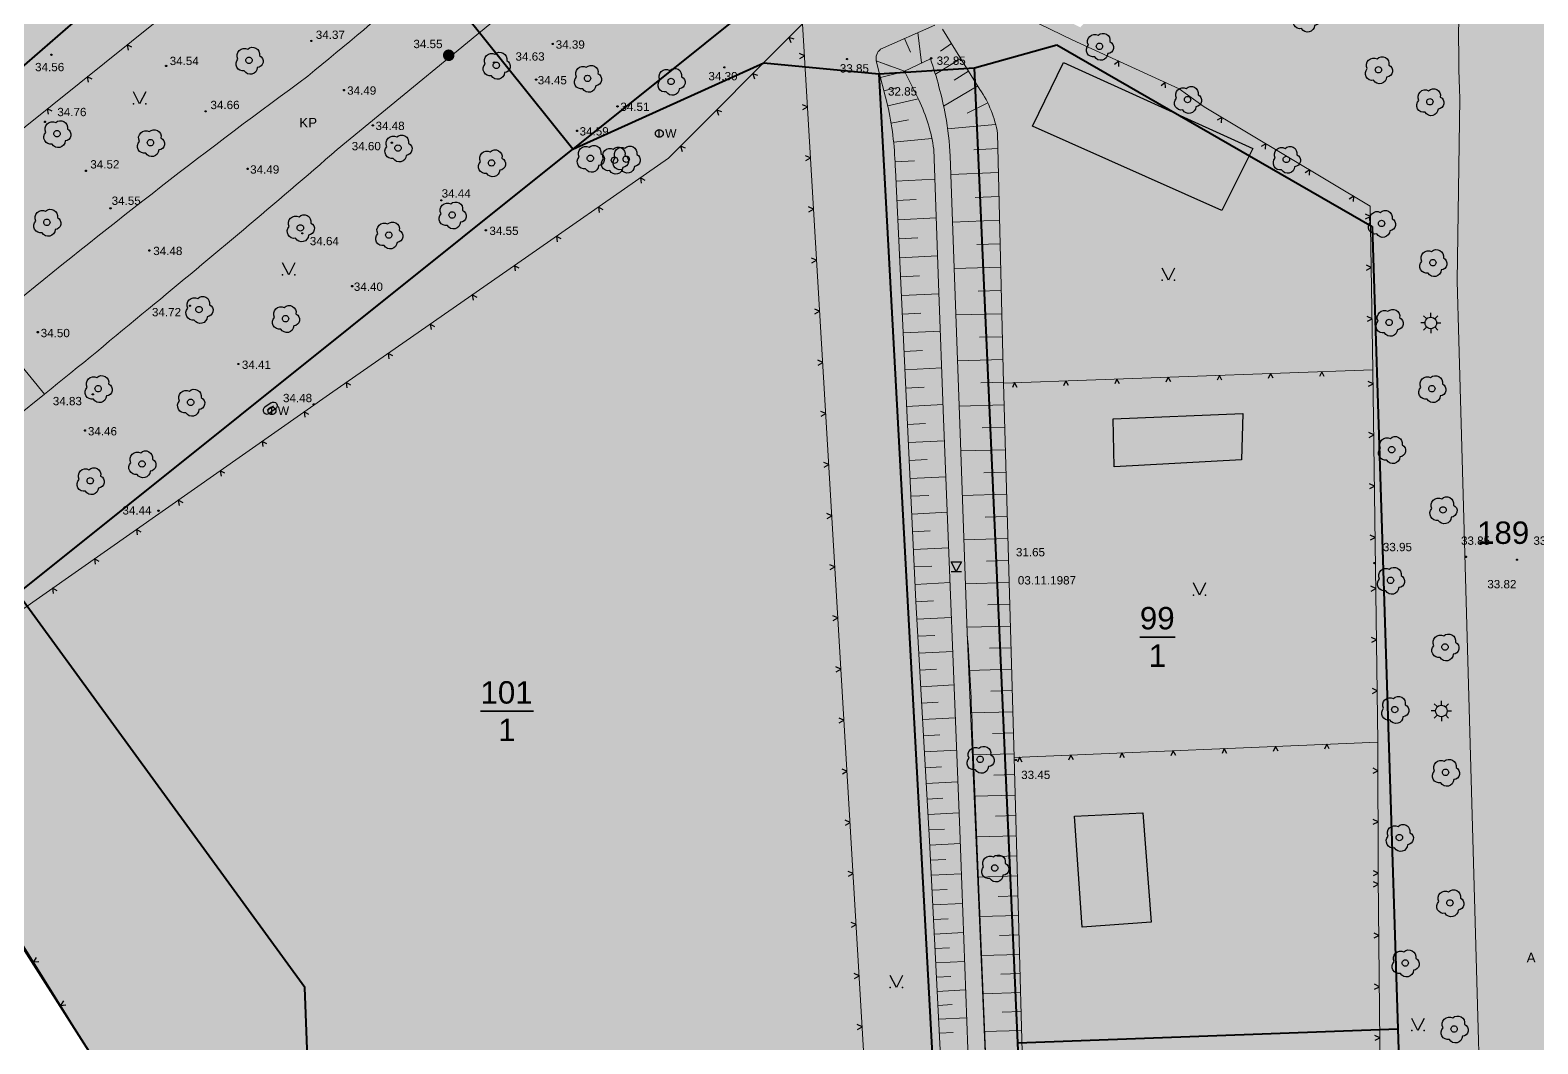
# Model space of a CAD drawing. Header units: metres. Extents: x 363857 to 365179, y 5807840 to 5809004.
# Drawn here: x 364777.9 to 364895.6, y 5808130.8 to 5808210 of the extents above; entities that cross this region are included whole.
import ezdxf

# ---------------------------------------------------------------- set-up
doc = ezdxf.new("R2010")
doc.units = ezdxf.units.M
doc.header["$LTSCALE"] = 0.5
doc.linetypes.add('LF11.26', pattern=[0])
doc.layers.get('0').update_dxf_attribs({"color": 1, "linetype": 'CONTINUOUS'})
for name, color, linetype in [('Flurstücksgrenze', 5, 'CONTINUOUS'), ('Stk.Befestigungsarten', 1, 'CONTINUOUS'), ('Stk.Beleuchtung', 1, 'CONTINUOUS'), ('Stk.Bäume', 1, 'CONTINUOUS'), ('Stk.Böschungen', 1, 'CONTINUOUS'), ('Stk.Einfriedungen', 1, 'CONTINUOUS'), ('Stk.Gebäude', 202, 'CONTINUOUS'), ('Stk.Geländehöhen', 1, 'CONTINUOUS'), ('Stk.Gewässer', 1, 'CONTINUOUS'), ('Stk.Grünflächen', 1, 'CONTINUOUS'), ('Stk.Topografie allgemein', 1, 'CONTINUOUS'), ('Stk.Wasserversorgung', 1, 'CONTINUOUS')]:
    doc.layers.add(name, color=color, linetype=linetype)
doc.styles.add('Arial', font='Arial.ttf')
doc.styles.add('TA  11.0401.0000', font='Arial.ttf')

# ---------------------------------------------------------------- blocks, each defined once
blk = doc.blocks.new('S11..378')
at = {"color": 0, "lineweight": -2}
blk.add_lwpolyline([(-0.025, 0.05), (0, 0), (0.025, 0.05)], dxfattribs=at)
blk = doc.blocks.new('Geländehöhe')
at = {"color": 0, "lineweight": -2}
for points in [[(0.0087, -0.005, -0.5773503), (-0.0087, -0.005, -0.5773503), (0, 0.01, -0.5773503)], [(0.0043, -0.0025, -0.5773503), (-0.0043, -0.0025, -0.5773503), (0, 0.005, -0.5773503)]]:
    blk.add_lwpolyline(points, format="xyb", close=True, dxfattribs=at)
blk = doc.blocks.new('S11..357')
at = {"color": 0, "lineweight": -2}
blk.add_lwpolyline([(-0.04, 0), (0, 0), (-0.04, 0.075), (0.04, 0.075), (0, 0), (0.04, 0)], dxfattribs=at)
blk = doc.blocks.new('S11..124')
at = {"color": 0, "lineweight": -2}
for points in [[(-0.1, 0), (-0.175, 0)], [(-0.075, 0.075), (-0.125, 0.125)], [(0, 0.1), (0, 0.175)], [(0.075, 0.075), (0.125, 0.125)], [(0.1, 0), (0.175, 0)], [(-0.075, -0.075), (-0.125, -0.125)], [(0, -0.1), (0, -0.175)], [(0.075, -0.075), (0.125, -0.125)]]:
    blk.add_lwpolyline(points, dxfattribs=at)
blk.add_lwpolyline([(0.0866, -0.05, -0.5773503), (-0.0866, -0.05, -0.5773503), (0, 0.1, -0.5773503)], format="xyb", close=True, dxfattribs=at)
blk = doc.blocks.new('S11..60')
at = {"color": 0, "lineweight": -2}
for points in [[(0.165, 0.075, -0.7675055), (0.13, -0.115, -0.7475991), (-0.075, -0.165, -0.7388858), (-0.175, 0.02, -0.7315501), (-0.02, 0.175, -0.7388858)], [(0.0433, -0.025, -0.5773503), (-0.0433, -0.025, -0.5773503), (0, 0.05, -0.5773503)]]:
    blk.add_lwpolyline(points, format="xyb", close=True, dxfattribs=at)
blk = doc.blocks.new('S11..146', base_point=(0, 0.25))
at = {"color": 0, "lineweight": -2}
blk.add_lwpolyline([(0.05, 0.35), (0, 0.25), (-0.05, 0.35)], dxfattribs=at)
for p in [(-0.05, 0.25), (0.05, 0.25)]:
    blk.add_point(p, dxfattribs=at)
blk = doc.blocks.new('Wasserschieber')
at = {"color": 0, "lineweight": -2}
blk.add_lwpolyline([(0.0346, -0.02, -0.5773503), (-0.0346, -0.02, -0.5773503), (0, 0.04, -0.5773503)], format="xyb", close=True, dxfattribs=at)
blk.add_lwpolyline([(0, -0.04), (0, 0.04)], dxfattribs=at)
at = {"color": 0, "lineweight": -2, "insert": (0.0605, -0.0445), "char_height": 0.09, "attachment_point": 7, "line_spacing_factor": 0.84, "style": 'Arial'}
blk.add_mtext('W', dxfattribs=at)
blk = doc.blocks.new('S11..52')
at = {"lineweight": -2}
blk.add_hatch(color=0, dxfattribs=at).paths.add_polyline_path([(0.4, 0), (0.39, -0.089), (0.3604, -0.1736), (0.3127, -0.2494), (0.2494, -0.3127), (0.1736, -0.3604), (0.089, -0.39), (0, -0.4), (-0.089, -0.39), (-0.1736, -0.3604), (-0.2494, -0.3127), (-0.3127, -0.2494), (-0.3604, -0.1736), (-0.39, -0.089), (-0.4, 0), (-0.39, 0.089), (-0.3604, 0.1736), (-0.3127, 0.2494), (-0.2494, 0.3127), (-0.1736, 0.3604), (-0.089, 0.39), (0, 0.4), (0.089, 0.39), (0.1736, 0.3604), (0.2494, 0.3127), (0.3127, 0.2494), (0.3604, 0.1736), (0.39, 0.089)], flags=0)
blk = doc.blocks.new('S11..151')
at = {"color": 0, "lineweight": -2}
for points in [[(0.25, 0.25), (-0.25, 0.25, 1), (-0.25, -0.25)], [(0.25, 0.25, -1), (0.25, -0.25), (-0.25, -0.25)]]:
    blk.add_lwpolyline(points, format="xyb", dxfattribs=at)
blk.add_lwpolyline([(-0.25, 0), (0.25, 0)], dxfattribs=at)
blk.add_point((0, 0), dxfattribs=at)

msp = doc.modelspace()

# ---------------------------------------------------------------- hatches: boundary and pattern name
at = {"layer": 'Stk.Befestigungsarten', "lineweight": 18, "true_color": 0xdcbe9c}
msp.add_hatch(color=31, dxfattribs=at).paths.add_polyline_path([(364739.128, 5808233.772), (364737.3736, 5808236.0887), (364732.389, 5808232.314), (364726.39, 5808240.2141), (364725.8175, 5808240.968), (364731.169, 5808304.968), (364758.67, 5808292.857), (364771.111, 5808282.627), (364788.435, 5808257.492), (364807.2571, 5808230.5379), (364811.62, 5808224.29), (364804.143, 5808223.901), (364762.532, 5808190.482), (364761.9, 5808187.891), (364760.883, 5808188.602), (364759.825, 5808189.816), (364750.842, 5808201.52), (364746.787, 5808210.274), (364746.767, 5808212.182), (364746.055, 5808214.235), (364745.302, 5808215.615), (364751.485, 5808220.361), (364741.091, 5808233.831), (364734.926, 5808229.062), (364734.184, 5808230.028)], flags=0)
at = {"layer": 'Stk.Befestigungsarten', "lineweight": 18}
for points in [[(364898.1865, 5808218.3616, 0.03551178), (364897.263, 5808187.0591), (364889.2926, 5808190.4137), (364889.5062, 5808204.6667, -0.05356983), (364891.0618, 5808228.4691, -0.0270121), (364893.7669, 5808240.2151, -0.00416719), (364895.03, 5808244.5855, -0.00926358), (364898.0977, 5808254.2212), (364898.927, 5808254.0226), (364900.9513, 5808260.0244, -0.00365048), (364902.2198, 5808262.8125), (364911.1368, 5808262.2924, 0.04512722), (364901.7527, 5808236.3726, 0.03194782)], [(364899.5785, 5808116.3464), (364900.5466, 5808092.9277), (364901.0526, 5808076.1702, 0.03514524), (364901.4402, 5808072.732, 0.04138405), (364902.5078, 5808068.8022), (364892.8625, 5808066.4653, 0.00813398), (364892.618, 5808074.06), (364896.648, 5808078.39), (364896.293, 5808095.26), (364896.11, 5808102.108), (364896.06, 5808109.159), (364895.755, 5808120.779), (364895.232, 5808127.815), (364891.064, 5808127.52), (364889.2926, 5808190.4137), (364897.263, 5808187.0591), (364897.8785, 5808173.6299), (364898.2826, 5808165.7396)]]:
    msp.add_hatch(color=9, dxfattribs=at).paths.add_polyline_path(points, flags=0)
at = {"layer": 'Stk.Befestigungsarten', "lineweight": 18, "true_color": 0xfcddb3}
for points in [[(364774.5544, 5808186.9633, -0.00136392), (364776.851, 5808188.851, -0.01317601), (364799.554, 5808206.431, 0.00526923), (364808.227, 5808213.719, 0.00674843), (364819.107, 5808223.317, -0.0141185), (364829.588, 5808232.332, -0.01488732), (364841.172, 5808241.181), (364841.525, 5808233.35, -0.00542339), (364832.9864, 5808226.1955, -0.00220801), (364829.466, 5808223.336, -0.00181334), (364826.556, 5808221.011), (364801.846, 5808200.69, -0.00638321), (364787.097, 5808188.246, -0.00354312), (364778.9925, 5808181.5779)], [(364772.03, 5808184.864, -0.00150633), (364774.5544, 5808186.9633), (364778.9925, 5808181.5779, -0.00393324), (364769.886, 5808174.311, -0.01000814), (364746.21, 5808156.475, 0.00020521), (364741.9342, 5808153.0301), (364738.413, 5808157.337, 0.03278774), (364742.692, 5808161.358, -0.01806433), (364746.298, 5808164.764, -0.01842767), (364750.106, 5808168.096, -0.01929891), (364754.4, 5808171.201), (364760.956, 5808175.842), (364762.099, 5808176.84), (364769.997, 5808183.213)]]:
    msp.add_hatch(color=41, dxfattribs=at).paths.add_polyline_path(points, flags=0)
at = {"layer": 'Stk.Gebäude', "lineweight": 18, "true_color": 0xffffff}
for points in [[(364870.92, 5808195.93), (364856.13, 5808202.51), (364858.55, 5808207.48), (364873.34, 5808200.78)], [(364862.42, 5808179.65), (364872.55, 5808180.07), (364872.46, 5808176.45), (364862.5, 5808175.91)], [(364864.74, 5808148.88), (364865.4, 5808140.33), (364860.01, 5808139.94), (364859.41, 5808148.6)]]:
    msp.add_hatch(color=7, dxfattribs=at).paths.add_polyline_path(points, flags=0)
at = {"layer": 'Stk.Gebäude', "lineweight": 18, "true_color": 0xcccccc}
for points in [[(364870.92, 5808195.93), (364856.13, 5808202.51), (364858.55, 5808207.48), (364873.34, 5808200.78)], [(364862.42, 5808179.65), (364872.55, 5808180.07), (364872.46, 5808176.45), (364862.5, 5808175.91)]]:
    msp.add_hatch(color=254, dxfattribs=at).paths.add_polyline_path(points, flags=0)
at = {"layer": 'Stk.Gebäude', "lineweight": 18, "true_color": 0xb3b3b3}
msp.add_hatch(color=253, dxfattribs=at).paths.add_polyline_path([(364864.74, 5808148.88), (364865.4, 5808140.33), (364860.01, 5808139.94), (364859.41, 5808148.6)], flags=0)
at = {"layer": 'Stk.Gewässer', "lineweight": 18, "true_color": 0xe3ffff}
for points in [[(364848.4188, 5808200.714, 0.08119149), (364847.2479, 5808204.5756), (364846.1304, 5808206.8081), (364848.1682, 5808207.7871, -0.03475958), (364849.3422, 5808203.3545, -0.03684926), (364849.7039, 5808200.161), (364850.0673, 5808189.9997), (364848.806, 5808190.2134)], [(364853.1771, 5808068.9816), (364852.9554, 5808079.4445), (364851.7211, 5808112.6871), (364850.4575, 5808147.5066), (364849.1959, 5808179.6379), (364848.806, 5808190.2134), (364850.0673, 5808189.9997), (364850.4777, 5808178.5213), (364851.0344, 5808162.9243, -0.0094032), (364851.4292, 5808155.5522), (364852.8407, 5808120.8418), (364854.1785, 5808089.7753), (364854.9509, 5808069.7883), (364854.9481, 5808068.9824), (364853.1947, 5808068.8754)]]:
    msp.add_hatch(color=7, dxfattribs=at).paths.add_polyline_path(points, flags=0)
at = {"layer": 'Stk.Grünflächen', "lineweight": 18, "true_color": 0xe0ffd9}
for points in [[(364859.228, 5808209.266), (364859.873, 5808210.241), (364861.485, 5808212.035), (364865.6242, 5808219.6849), (364841.525, 5808233.35), (364846.6752, 5808237.9449), (364863.4616, 5808251.0525), (364881.4788, 5808264.4992, -0.01829865), (364886.6812, 5808266.4776, -0.02079332), (364892.7498, 5808268.2569, -0.24862153), (364899.6084, 5808266.9635, -0.16923501), (364902.2198, 5808262.8125, 0.00365048), (364900.9513, 5808260.0244), (364898.927, 5808254.0226), (364898.0977, 5808254.2212, 0.00926358), (364895.03, 5808244.5855, 0.00416719), (364893.7669, 5808240.2151, 0.0270121), (364891.0618, 5808228.4691, 0.05356983), (364889.5062, 5808204.6667), (364889.2926, 5808190.4137), (364882.507, 5808196.2735), (364869.5503, 5808204.0197), (364867.5976, 5808205.4228)], [(364811.62, 5808224.29), (364808.227, 5808213.719, -0.00526923), (364799.554, 5808206.431, 0.01317601), (364776.851, 5808188.851, 0.00136392), (364774.5544, 5808186.9633, 0.00150633), (364772.03, 5808184.864, -0.02291248), (364768.761, 5808184.516, -0.02866778), (364764.649, 5808184.504, -0.07157565), (364761.218, 5808184.882, -0.04848734), (364759.015, 5808185.685), (364761.9, 5808187.891), (364762.532, 5808190.482), (364804.143, 5808223.901)], [(364827.72, 5808200.009), (364815.089, 5808191.211), (364801.846, 5808200.69), (364826.556, 5808221.011, 0.00181334), (364829.466, 5808223.336, -0.06000879), (364831.07, 5808223.437, -0.08138364), (364833.191, 5808222.964, -0.0243005), (364835.611, 5808222.176, -0.02063544), (364837.598, 5808221.325, 0.00016711), (364841.954, 5808219.154, 0.0003403), (364850.829, 5808214.742), (364859.873, 5808210.241), (364859.228, 5808209.266), (364847.728, 5808214.848), (364843.248, 5808210.147), (364838.177, 5808210.511)], [(364882.7186, 5808183.473), (364853.8652, 5808182.4473), (364850.0673, 5808189.9997), (364849.7039, 5808200.161, 0.03684926), (364849.3422, 5808203.3545, 0.03475958), (364848.1682, 5808207.7871), (364846.1304, 5808206.8081), (364847.2479, 5808204.5756, -0.08119149), (364848.4188, 5808200.714), (364848.806, 5808190.2134), (364838.177, 5808210.511), (364843.248, 5808210.147), (364847.728, 5808214.848), (364859.228, 5808209.266), (364867.5976, 5808205.4228), (364869.5503, 5808204.0197), (364882.507, 5808196.2735)], [(364787.9804, 5808060.1506), (364783.7944, 5808066.0078), (364783.6743, 5808128.3227), (364775.14, 5808141.991), (364765.749, 5808156.696), (364801.498, 5808181.759), (364815.089, 5808191.211), (364827.72, 5808200.009), (364838.177, 5808210.511), (364846.6192, 5808068.4743), (364846.9628, 5808060.6251), (364793.6193, 5808057.3629)], [(364853.1771, 5808068.9816), (364853.1947, 5808068.8754), (364852.0727, 5808068.807), (364846.6192, 5808068.4743), (364838.177, 5808210.511), (364848.806, 5808190.2134), (364849.1959, 5808179.6379), (364850.4575, 5808147.5066), (364851.7211, 5808112.6871), (364852.9554, 5808079.4445)], [(364815.089, 5808191.211), (364801.498, 5808181.759), (364765.749, 5808156.696), (364746.21, 5808156.475, 0.01000814), (364769.886, 5808174.311, 0.00393324), (364778.9925, 5808181.5779, 0.00354312), (364787.097, 5808188.246, 0.00638321), (364801.846, 5808200.69)], [(364883.1362, 5808143.8955), (364883.1013, 5808154.3923), (364882.7186, 5808183.473), (364882.507, 5808196.2735), (364889.2926, 5808190.4137), (364891.064, 5808127.52), (364891.087, 5808125.44), (364890.997, 5808125.033), (364890.13, 5808123.769), (364883.331, 5808123.286)], [(364850.4777, 5808178.5213), (364850.0673, 5808189.9997), (364853.8652, 5808182.4473), (364854.6952, 5808153.1861), (364857.83, 5808069.1582), (364857.0157, 5808069.1085), (364854.9481, 5808068.9824), (364854.9509, 5808069.7883), (364854.1785, 5808089.7753), (364852.8407, 5808120.8418), (364851.4292, 5808155.5522, 0.0094032), (364851.0344, 5808162.9243)], [(364883.1013, 5808154.3923), (364854.6952, 5808153.1861), (364853.8652, 5808182.4473), (364882.7186, 5808183.473)], [(364854.6952, 5808153.1861), (364883.1013, 5808154.3923), (364883.1362, 5808143.8955), (364883.331, 5808123.286), (364883.393, 5808119.696), (364883.7939, 5808095.9397), (364884.1727, 5808078.235), (364884.3494, 5808070.776), (364881.3064, 5808070.5904), (364857.83, 5808069.1582)]]:
    msp.add_hatch(color=254, dxfattribs=at).paths.add_polyline_path(points, flags=0)

# ---------------------------------------------------------------- linework, layer by layer
at = {"layer": 'Flurstücksgrenze', "color": 7, "linetype": 'Continuous', "lineweight": 40}
for p, q in [((364799.518, 5808226.59), (364756.376, 5808188.954)), ((364851.602, 5808207.086), (364858.038, 5808208.882)), ((364858.038, 5808208.882), (364882.646, 5808194.672)), ((364844.13, 5808206.611), (364851.602, 5808207.086)), ((364854.988, 5808130.886), (364851.602, 5808207.086)), ((364882.646, 5808194.672), (364884.662, 5808131.999)), ((364783.574, 5808128.508), (364765.502, 5808156.82))]:
    msp.add_line(p, q, dxfattribs=at)
at = {"layer": 'Flurstücksgrenze', "color": 7, "linetype": 'Continuous', "lineweight": 35}
for p, q in [((364864.5175, 5808162.6), (364867.2825, 5808162.6)), ((364813.0262, 5808156.8), (364817.1738, 5808156.8))]:
    msp.add_line(p, q, dxfattribs=at)
at = {"layer": 'Flurstücksgrenze', "color": 7, "linetype": 'Continuous', "lineweight": 40}
for points in [[(364799.518, 5808226.59), (364806.217, 5808232.434), (364829.28, 5808252.554), (364856.004, 5808274.982), (364880.032, 5808262.481), (364886.197, 5808253.93), (364851.164, 5808225.506), (364820.229, 5808200.71), (364799.518, 5808226.59)], [(364776.896, 5808166.016), (364820.229, 5808200.71), (364835.163, 5808207.46), (364844.13, 5808206.611), (364848.475, 5808126.642), (364799.725, 5808124.265), (364799.32, 5808135.224), (364776.896, 5808166.016)], [(364854.988, 5808130.886), (364884.662, 5808131.999), (364886.865, 5808063.519), (364858.075, 5808061.406), (364854.988, 5808130.886)]]:
    msp.add_lwpolyline(points, close=True, dxfattribs=at)
at = {"layer": 'Stk.Böschungen', "color": 7, "linetype": 'Continuous', "lineweight": 18}
for p, q in [((364848.4987, 5808210.413), (364844.2761, 5808208.5235)), ((364852.0252, 5808205.3932), (364849.1143, 5808210.1007)), ((364848.1682, 5808207.7871), (364846.1304, 5808206.8081)), ((364843.9347, 5808207.6136), (364844.8945, 5808203.8818)), ((364846.1304, 5808206.8081), (364847.2479, 5808204.5756)), ((364853.8652, 5808182.4473), (364853.4026, 5808201.9379)), ((364848.4188, 5808200.714), (364848.806, 5808190.2134)), ((364850.0673, 5808189.9997), (364849.7039, 5808200.161)), ((364845.4253, 5808199.0996), (364847.028, 5808165.375)), ((364848.806, 5808190.2134), (364849.1959, 5808179.6379)), ((364850.4777, 5808178.5213), (364850.0673, 5808189.9997)), ((364854.6952, 5808153.1861), (364853.8652, 5808182.4473)), ((364849.1959, 5808179.6379), (364850.4575, 5808147.5066)), ((364851.0344, 5808162.9243), (364850.4777, 5808178.5213)), ((364847.028, 5808165.375), (364848.0997, 5808146.683)), ((364852.8407, 5808120.8418), (364851.0344, 5808162.9243)), ((364857.0157, 5808069.1085, 32.746), (364854.6952, 5808153.1861)), ((364848.0997, 5808146.683), (364849.8368, 5808112.7612)), ((364850.4575, 5808147.5066), (364851.7211, 5808112.6871))]:
    msp.add_line(p, q, dxfattribs=at)
at = {"layer": 'Stk.Böschungen', "color": 7, "linetype": 'Continuous', "lineweight": 9}
for p, q in [((364846.1441, 5808209.3594), (364846.5979, 5808208.305)), ((364847.192, 5808209.8283), (364847.4743, 5808207.4537)), ((364849.8018, 5808208.9882), (364848.9445, 5808208.3682)), ((364850.5348, 5808207.8022), (364848.5468, 5808206.5732)), ((364843.9347, 5808207.6136), (364845.0326, 5808207.2108)), ((364843.9347, 5808207.6136), (364846.1304, 5808206.8081)), ((364844.2653, 5808206.328), (364846.1356, 5808206.7976)), ((364851.1492, 5808206.8082), (364850.01, 5808206.1039)), ((364844.5355, 5808205.2777), (364845.5903, 5808205.5288)), ((364851.8534, 5808205.6687), (364849.1909, 5808204.0922)), ((364844.8384, 5808204.0999), (364847.2042, 5808204.663)), ((364852.6333, 5808204.3298), (364851.0359, 5808203.5335)), ((364845.0922, 5808202.7498), (364846.4381, 5808203.0171)), ((364853.2529, 5808202.6376), (364849.5045, 5808202.3148)), ((364845.2844, 5808201.258), (364848.2744, 5808201.5407)), ((364853.4305, 5808200.7614), (364851.5568, 5808200.6622)), ((364845.4012, 5808199.7356), (364846.9253, 5808199.81)), ((364845.4729, 5808198.2193), (364848.5053, 5808198.3674)), ((364853.4751, 5808198.8839), (364849.7485, 5808198.7426)), ((364845.5444, 5808196.7108), (364847.0527, 5808196.7845)), ((364853.5193, 5808197.0196), (364851.6674, 5808196.9494)), ((364845.6154, 5808195.2103), (364848.6163, 5808195.3568)), ((364853.5633, 5808195.1666), (364849.8819, 5808195.0271)), ((364845.6861, 5808193.7175), (364847.1788, 5808193.7904)), ((364845.7564, 5808192.2325), (364848.7262, 5808192.3775)), ((364853.607, 5808193.325), (364851.7767, 5808193.277)), ((364853.6505, 5808191.4946), (364850.0121, 5808191.3991)), ((364845.8263, 5808190.7552), (364847.3035, 5808190.8273)), ((364845.8959, 5808189.2856), (364848.8349, 5808189.4291)), ((364853.6936, 5808189.6753), (364851.8855, 5808189.6278)), ((364845.9651, 5808187.8236), (364847.427, 5808187.895)), ((364853.7366, 5808187.867), (364850.1423, 5808187.7728)), ((364846.034, 5808186.3693), (364848.9425, 5808186.5113)), ((364853.7792, 5808186.0698), (364851.993, 5808186.023)), ((364846.1025, 5808184.9225), (364847.5492, 5808184.9932)), ((364853.8216, 5808184.2835), (364850.2709, 5808184.1904)), ((364846.1706, 5808183.4832), (364849.0489, 5808183.6238)), ((364846.2384, 5808182.0515), (364847.6701, 5808182.1223)), ((364853.8638, 5808182.508), (364852.0992, 5808182.4618)), ((364846.3059, 5808180.6271), (364849.1542, 5808180.7681)), ((364853.9135, 5808180.7436), (364850.398, 5808180.6514)), ((364846.373, 5808179.2099), (364847.7901, 5808179.28)), ((364853.9634, 5808178.9859), (364852.2122, 5808178.94)), ((364846.4398, 5808177.7983), (364849.2626, 5808177.938)), ((364854.013, 5808177.2348), (364850.5239, 5808177.1433)), ((364846.5064, 5808176.3924), (364847.9121, 5808176.462)), ((364846.5727, 5808174.9921), (364849.3729, 5808175.1307)), ((364854.0625, 5808175.4904), (364852.3245, 5808175.4448)), ((364846.6387, 5808173.5975), (364848.0332, 5808173.6665)), ((364854.1118, 5808173.7525), (364850.6489, 5808173.6616)), ((364846.7045, 5808172.2085), (364849.4822, 5808172.346)), ((364854.1609, 5808172.0211), (364852.436, 5808171.9759)), ((364846.77, 5808170.825), (364848.1533, 5808170.8935)), ((364854.2099, 5808170.2963), (364850.7732, 5808170.201)), ((364846.8352, 5808169.4472), (364849.5907, 5808169.5836)), ((364846.9002, 5808168.0748), (364848.2724, 5808168.1427)), ((364854.2586, 5808168.578), (364852.5467, 5808168.5305)), ((364846.9649, 5808166.7078), (364849.6979, 5808166.8524)), ((364854.3072, 5808166.8661), (364850.8963, 5808166.7715)), ((364847.0296, 5808165.3466), (364848.3905, 5808165.4186)), ((364847.1069, 5808163.9982), (364849.8044, 5808164.1409)), ((364854.3555, 5808165.1607), (364852.6565, 5808165.1136)), ((364854.4037, 5808163.4617), (364851.0185, 5808163.3678)), ((364847.1836, 5808162.6618), (364848.5202, 5808162.7325)), ((364854.4517, 5808161.7691), (364852.7699, 5808161.7225)), ((364847.2595, 5808161.3374), (364849.9089, 5808161.4776)), ((364847.3348, 5808160.0248), (364848.6476, 5808160.0943)), ((364854.4994, 5808160.0873), (364851.1602, 5808159.9946)), ((364847.4093, 5808158.724), (364850.0117, 5808158.8616)), ((364854.5468, 5808158.4176), (364852.8893, 5808158.3717)), ((364847.4833, 5808157.4347), (364848.7728, 5808157.5029)), ((364847.5565, 5808156.157), (364850.1125, 5808156.2922)), ((364854.5938, 5808156.7602), (364851.3029, 5808156.6689)), ((364847.6291, 5808154.8907), (364848.8956, 5808154.9593)), ((364854.6405, 5808155.1147), (364853.007, 5808155.0694)), ((364847.7011, 5808153.6357), (364850.2115, 5808153.7718)), ((364847.7724, 5808152.3919), (364849.0164, 5808152.4593)), ((364854.6868, 5808153.4813), (364851.4436, 5808153.3913)), ((364847.8431, 5808151.1592), (364850.3088, 5808151.2929)), ((364854.7318, 5808151.8596), (364853.1225, 5808151.815)), ((364847.9131, 5808149.9375), (364849.135, 5808150.0038)), ((364854.7762, 5808150.2503), (364851.5822, 5808150.1617)), ((364847.9825, 5808148.7268), (364850.4044, 5808148.8581)), ((364854.8203, 5808148.6533), (364853.2355, 5808148.6093)), ((364848.0513, 5808147.5268), (364849.2515, 5808147.5919)), ((364848.1174, 5808146.338), (364850.4952, 5808146.4669)), ((364854.864, 5808147.0685), (364851.7187, 5808146.9813)), ((364854.9074, 5808145.4958), (364853.3468, 5808145.4525)), ((364848.1778, 5808145.1577), (364849.358, 5808145.2216)), ((364848.2378, 5808143.986), (364850.5806, 5808144.1131)), ((364848.2974, 5808142.8231), (364849.4601, 5808142.8861)), ((364854.9505, 5808143.9352), (364851.8532, 5808143.8493)), ((364848.3565, 5808141.6687), (364850.6648, 5808141.7939)), ((364854.9933, 5808142.3865), (364853.4564, 5808142.3439)), ((364848.4152, 5808140.5229), (364849.5608, 5808140.585)), ((364855.0357, 5808140.8497), (364851.9855, 5808140.7651)), ((364848.4734, 5808139.3856), (364850.7477, 5808139.5089)), ((364848.5312, 5808138.2566), (364849.6601, 5808138.3151)), ((364855.0778, 5808139.3246), (364853.5644, 5808139.2826)), ((364848.5886, 5808137.1361), (364850.8296, 5808137.2522)), ((364855.1195, 5808137.8112), (364852.1159, 5808137.7279)), ((364848.6455, 5808136.0238), (364849.7578, 5808136.0814)), ((364855.161, 5808136.3094), (364853.6707, 5808136.268)), ((364848.7021, 5808134.9198), (364850.9101, 5808135.0341)), ((364855.2021, 5808134.819), (364852.2443, 5808134.737)), ((364848.7582, 5808133.8239), (364849.8541, 5808133.8806)), ((364848.8139, 5808132.7361), (364850.9894, 5808132.8487)), ((364855.2429, 5808133.3401), (364853.7753, 5808133.2994)), ((364848.8692, 5808131.6563), (364849.9489, 5808131.7122)), ((364855.2834, 5808131.8725), (364852.3707, 5808131.7917))]:
    msp.add_line(p, q, dxfattribs=at)
at = {"layer": 'Stk.Böschungen', "color": 7, "linetype": 'Continuous', "lineweight": 18}
for centre, radius, start, end in [((364844.7909, 5808207.8114), 0.8787, 125.86081, 193.006737), ((364816.9133, 5808197.1373), 33.0195, 10.852961, 18.816064), ((364844.9751, 5808200.5806), 8.5361, 9.149262, 34.318564), ((364836.0213, 5808199.0632), 12.5069, 7.584669, 26.151662), ((364817.6708, 5808198.4396), 27.7623, 1.362327, 11.304902), ((364827.8865, 5808199.3072), 21.8341, 2.241156, 10.682566)]:
    msp.add_arc(centre, radius, start, end, dxfattribs=at)
at = {"layer": 'Stk.Einfriedungen', "color": 7, "linetype": 'LF11.26', "lineweight": 18}
for p, q in [((364804.143, 5808223.901, 34.156), (364762.532, 5808190.482, 34.834)), ((364859.228, 5808209.266, 34.26), (364847.728, 5808214.848, 34.34)), ((364859.228, 5808209.266, 34.26), (364867.5976, 5808205.4228)), ((364867.5976, 5808205.4228), (364869.5503, 5808204.0197)), ((364869.5503, 5808204.0197), (364882.507, 5808196.2735)), ((364882.7186, 5808183.473), (364882.507, 5808196.2735)), ((364882.7186, 5808183.473), (364853.8652, 5808182.4473)), ((364883.1013, 5808154.3923), (364882.7186, 5808183.473)), ((364883.1013, 5808154.3923), (364854.6952, 5808153.1861)), ((364883.1362, 5808143.8955), (364883.1013, 5808154.3923)), ((364883.331, 5808123.286, 33.54), (364883.1362, 5808143.8955))]:
    msp.add_line(p, q, dxfattribs=at)
msp.add_lwpolyline([(364787.9804, 5808060.1506), (364783.7944, 5808066.0078), (364783.6743, 5808128.3227), (364775.14, 5808141.991), (364765.749, 5808156.696), (364801.498, 5808181.759), (364815.089, 5808191.211), (364827.72, 5808200.009), (364838.177, 5808210.511), (364846.6192, 5808068.4743), (364846.9628, 5808060.6251), (364793.6193, 5808057.3629), (364787.9804, 5808060.1506)], close=True, dxfattribs=at)
at = {"layer": 'Stk.Gebäude', "color": 7, "linetype": 'Continuous', "lineweight": 25}
for points in [[(364870.92, 5808195.93), (364856.13, 5808202.51), (364858.55, 5808207.48), (364873.34, 5808200.78), (364870.92, 5808195.93)], [(364862.42, 5808179.65), (364872.55, 5808180.07), (364872.46, 5808176.45), (364862.5, 5808175.91), (364862.42, 5808179.65)], [(364864.74, 5808148.88), (364865.4, 5808140.33), (364860.01, 5808139.94), (364859.41, 5808148.6), (364864.74, 5808148.88)]]:
    msp.add_lwpolyline(points, close=True, dxfattribs=at)
at = {"layer": 'Stk.Topografie allgemein', "color": 7, "linetype": 'Continuous', "lineweight": 9}
for p, q in [((364801.846, 5808200.69, 34.506), (364826.556, 5808221.011, 34.568)), ((364846.1304, 5808206.8081), (364848.1682, 5808207.7871)), ((364847.2479, 5808204.5756), (364846.1304, 5808206.8081)), ((364889.2926, 5808190.4137, 34.042), (364889.5062, 5808204.6667, 34.147)), ((364848.806, 5808190.2134), (364848.4188, 5808200.714)), ((364849.7039, 5808200.161), (364850.0673, 5808189.9997)), ((364849.1959, 5808179.6379), (364848.806, 5808190.2134)), ((364850.0673, 5808189.9997), (364850.4777, 5808178.5213)), ((364889.2926, 5808190.4137, 34.042), (364891.064, 5808127.52, 33.62)), ((364850.4575, 5808147.5066), (364849.1959, 5808179.6379)), ((364850.4777, 5808178.5213), (364851.0344, 5808162.9243)), ((364851.4292, 5808155.5522), (364852.8407, 5808120.8418)), ((364851.7211, 5808112.6871), (364850.4575, 5808147.5066))]:
    msp.add_line(p, q, dxfattribs=at)
msp.add_polyline3d([(364774.5544, 5808186.9633, 34.416), (364778.9925, 5808181.5779, 34.482), (364776.7266, 5808179.7478, 34.4798)], dxfattribs=at)
for centre, radius, start, end in [((365001.0464, 5808209.329, 34.221), 111.6376, 170.127977, 182.393555), ((364458.119, 5808621.5563, 34.44), 537.5006, 309.436834, 310.644441), ((364816.9133, 5808197.1373), 33.0195, 10.852961, 18.816064), ((365121.7054, 5807766.9518, 34.441), 544.9069, 126.24253, 129.262074), ((364836.0213, 5808199.0632), 12.5069, 7.584669, 26.151662), ((364827.8865, 5808199.3072), 21.8341, 2.241155, 10.682565), ((364307.1193, 5808772.0923, 34.498), 755.8142, 309.4234834, 310.8863884), ((364312.5548, 5808756.7519, 34.486), 740.5331, 309.0403464, 309.8523674), ((364655.2494, 5808148.7428), 196.2979, 1.987952, 4.142944)]:
    msp.add_arc(centre, radius, start, end, dxfattribs=at)

# ---------------------------------------------------------------- block references
at = {"layer": 'Stk.Beleuchtung', "color": 7, "xscale": 4.5, "yscale": 4.5}
for p in [(364887.2339, 5808187.1433), (364888.0637, 5808156.8299)]:
    msp.add_blockref('S11..124', p, dxfattribs=at)
at = {"layer": 'Stk.Bäume', "color": 7, "xscale": 4.95, "yscale": 4.95}
for p in [(364877.5162, 5808210.9516), (364861.3619, 5808208.7517), (364794.956, 5808207.661), (364814.26, 5808207.27), (364883.146, 5808206.919), (364821.386, 5808206.249), (364827.91, 5808206.012, 34.498), (364868.243, 5808204.597), (364887.1636, 5808204.4228, 34.264), (364779.954, 5808201.928), (364787.259, 5808201.224), (364806.588, 5808200.806), (364813.891, 5808199.644), (364821.606, 5808200, 34.577), (364823.493, 5808199.858, 34.636), (364824.408, 5808199.937, 34.557), (364875.9584, 5808199.9181), (364779.17, 5808195.004), (364810.812, 5808195.574, 34.506), (364883.3923, 5808194.9145), (364798.961, 5808194.571), (364805.87, 5808194.008), (364887.4013, 5808191.8513), (364791.048, 5808188.189), (364797.805, 5808187.48), (364883.9829, 5808187.1839), (364783.173, 5808182.007), (364887.3221, 5808182.0048), (364790.397, 5808180.939), (364884.1781, 5808177.2443), (364786.593, 5808176.127, 34.645), (364782.55, 5808174.812), (364888.19, 5808172.5357), (364884.0941, 5808167.0307), (364888.3439, 5808161.8228), (364884.4211, 5808156.9396), (364852.0446, 5808153.0459), (364888.3882, 5808152.0287), (364884.7789, 5808146.9401), (364853.1856, 5808144.5549), (364888.7284, 5808141.8328), (364885.2414, 5808137.1362), (364889.0557, 5808131.9763)]:
    msp.add_blockref('S11..60', p, dxfattribs=at)
at = {"layer": 'Stk.Einfriedungen', "color": 7, "xscale": 7.5, "yscale": 7.5}
for p, rotation in [((364785.4307, 5808208.8726, 34.461), 218.769), ((364837.1162, 5808209.4456), 225.123), ((364838.3251, 5808208.0188), 93.401), ((364862.8631, 5808207.5968), 155.336), ((364782.312, 5808206.3679, 34.512), 218.769), ((364834.2939, 5808206.6112), 225.123), ((364866.4982, 5808205.9276), 155.336), ((364838.5625, 5808204.0259), 93.401), ((364779.1933, 5808203.8632, 34.563), 218.769), ((364831.4715, 5808203.7767), 225.123), ((364870.9196, 5808203.201), 149.127), ((364828.6492, 5808200.9422), 225.123), ((364874.3529, 5808201.1485), 149.127), ((364838.7998, 5808200.0329), 93.401), ((364825.5183, 5808198.4754), 214.859), ((364877.7861, 5808199.0959), 149.127), ((364881.2193, 5808197.0434), 149.127), ((364822.2361, 5808196.1892), 214.859), ((364839.0371, 5808196.04), 93.401), ((364882.5203, 5808195.4714), 90.947), ((364818.9538, 5808193.903), 214.859), ((364815.6716, 5808191.6168), 214.859), ((364839.2744, 5808192.047), 93.401), ((364882.5864, 5808191.4719), 90.947), ((364812.3879, 5808189.3325), 214.817), ((364839.5118, 5808188.054), 93.401), ((364882.6525, 5808187.4725), 90.947), ((364809.104, 5808187.0487), 214.817), ((364805.8201, 5808184.7648), 214.817), ((364839.7491, 5808184.0611), 93.401), ((364870.7262, 5808183.0467), 182.036), ((364874.7236, 5808183.1888), 182.036), ((364878.7211, 5808183.3309), 182.036), ((364802.5362, 5808182.481), 214.817), ((364854.7363, 5808182.4783), 182.036), ((364858.7338, 5808182.6204), 182.036), ((364862.7312, 5808182.7625), 182.036), ((364866.7287, 5808182.9046), 182.036), ((364882.7329, 5808182.3899), 90.754), ((364799.2582, 5808180.1887), 215.034), ((364839.9864, 5808180.0681), 93.401), ((364882.7855, 5808178.3902), 90.754), ((364795.9829, 5808177.8925), 215.034), ((364840.2238, 5808176.0752), 93.401), ((364792.7077, 5808175.5962), 215.034), ((364882.8381, 5808174.3906), 90.754), ((364789.4324, 5808173.3), 215.034), ((364840.4611, 5808172.0822), 93.401), ((364786.1571, 5808171.0038), 215.034), ((364882.8908, 5808170.3909), 90.754), ((364782.8819, 5808168.7076), 215.034), ((364840.6984, 5808168.0893), 93.401), ((364779.6066, 5808166.4113), 215.034), ((364882.9434, 5808166.3913), 90.754), ((364840.9357, 5808164.0963), 93.401), ((364882.996, 5808162.3916), 90.754), ((364841.1731, 5808160.1034), 93.401), ((364883.0487, 5808158.392), 90.754), ((364841.4104, 5808156.1104), 93.401), ((364863.1193, 5808153.5438), 182.431), ((364867.1157, 5808153.7135), 182.431), ((364871.1121, 5808153.8832), 182.431), ((364875.1085, 5808154.0529), 182.431), ((364879.1049, 5808154.2226), 182.431), ((364841.6477, 5808152.1175), 93.401), ((364855.1265, 5808153.2044), 182.431), ((364859.1229, 5808153.3741), 182.431), ((364883.1087, 5808152.1616), 90.19000000000001), ((364841.885, 5808148.1245), 93.401), ((364883.122, 5808148.1616), 90.19000000000001), ((364842.1224, 5808144.1316), 93.401), ((364883.1353, 5808144.1616), 90.19000000000001), ((364883.142, 5808143.2851), 90.54199999999999), ((364842.3597, 5808140.1386), 93.401), ((364883.1798, 5808139.2853), 90.54199999999999), ((364778.1208, 5808137.217), 301.98), ((364842.597, 5808136.1457), 93.401), ((364883.2176, 5808135.2855), 90.54199999999999), ((364780.2393, 5808133.8241), 301.98), ((364842.8344, 5808132.1527), 93.401), ((364883.2554, 5808131.2856), 90.54199999999999)]:
    msp.add_blockref('S11..378', p, dxfattribs=dict(at, rotation=rotation))
at = {"layer": 'Stk.Geländehöhen', "color": 7, "xscale": 5, "yscale": 5}
for p in [(364799.819, 5808209.178, 34.373), (364818.672, 5808208.942, 34.39), (364779.521, 5808208.099, 34.557), (364810.365, 5808208.31, 34.548), (364841.6477, 5808207.7572, 33.846), (364848.2253, 5808207.8229, 32.846), (364788.48, 5808207.225, 34.543), (364814.091, 5808207.484, 34.629), (364832.0737, 5808207.1115, 34.295), (364846.19, 5808206.7568, 32.846), (364802.367, 5808205.331, 34.494), (364817.375, 5808206.158, 34.45), (364823.731, 5808204.064, 34.512), (364791.563, 5808203.675, 34.66), (364779.019, 5808202.856, 34.763), (364804.625, 5808202.579, 34.483), (364820.57, 5808202.156, 34.59), (364806.106, 5808201.225, 34.595), (364782.218, 5808199.03, 34.524), (364794.848, 5808199.186, 34.493), (364784.139, 5808196.099, 34.553), (364809.966, 5808196.722, 34.439), (364799.111, 5808194.143, 34.641), (364813.449, 5808194.384, 34.552), (364787.169, 5808192.805, 34.476), (364803.007, 5808190.016, 34.4), (364790.342, 5808188.488, 34.723), (364778.463, 5808186.426, 34.5), (364794.127, 5808183.935, 34.414), (364782.759, 5808181.564, 34.826), (364800.013, 5808180.782, 34.477), (364782.149, 5808178.742, 34.464), (364787.884, 5808172.473, 34.441), (364889.9753, 5808168.8684, 33.846), (364882.8419, 5808168.3847, 33.946), (364893.9678, 5808168.6415, 33.816), (364854.8377, 5808152.9956, 33.446)]:
    msp.add_blockref('Geländehöhe', p, dxfattribs=at)
at = {"layer": 'Stk.Gewässer', "color": 7, "xscale": 10, "yscale": 10}
msp.add_blockref('S11..357', (364850.1796, 5808167.7347, 31.646), dxfattribs=at)
at = {"layer": 'Stk.Grünflächen', "color": 7, "xscale": 9.53, "yscale": 9.53}
for p in [(364786.4064, 5808204.2514), (364798.0501, 5808190.8889), (364866.7469, 5808190.4764), (364869.1727, 5808165.8749), (364845.5023, 5808135.2163), (364886.2358, 5808131.8492)]:
    msp.add_blockref('S11..146', p, dxfattribs=at)
at = {"layer": 'Stk.Topografie allgemein', "color": 7, "xscale": 1.13, "yscale": 1.13}
msp.add_blockref('S11..52', (364810.547, 5808208.057, 34.528), dxfattribs=at)
at = {"layer": 'Stk.Wasserversorgung', "color": 7, "xscale": 7.5, "yscale": 7.5}
for p in [(364826.993, 5808201.948, 34.614), (364796.745, 5808180.278, 34.535)]:
    msp.add_blockref('Wasserschieber', p, dxfattribs=at)
at = {"layer": 'Stk.Wasserversorgung', "color": 7, "xscale": 1.2, "yscale": 1.2, "rotation": 35.034}
msp.add_blockref('S11..151', (364796.61, 5808180.496, 34.52), dxfattribs=at)

# ---------------------------------------------------------------- texts
at = {"layer": 'Flurstücksgrenze', "color": 7, "lineweight": 35, "char_height": 1.75, "attachment_point": 7, "line_spacing_factor": 0.84, "style": 'TA  11.0401.0000'}
for s, insert in [('189', (364890.8472, 5808169.855)), ('99', (364864.5175, 5808163.1775)), ('1', (364865.2088, 5808160.2725)), ('101', (364813.0262, 5808157.3775)), ('1', (364814.4088, 5808154.4725))]:
    msp.add_mtext(s, dxfattribs=dict(at, insert=insert))
at = {"layer": 'Stk.Befestigungsarten', "color": 7, "lineweight": 18, "char_height": 0.75, "attachment_point": 7, "line_spacing_factor": 0.84, "style": 'TA  11.0401.0000'}
for s, insert in [('KP', (364798.8727, 5808202.4155)), ('A', (364894.7199, 5808137.183))]:
    msp.add_mtext(s, dxfattribs=dict(at, insert=insert))
at = {"layer": 'Stk.Geländehöhen', "color": 7, "lineweight": 18, "char_height": 0.65, "attachment_point": 7, "line_spacing_factor": 0.84, "style": 'TA  11.0401.0000'}
for s, insert in [('34.37', (364800.169, 5808209.324, 34.373)), ('34.55', (364807.7899, 5808208.6036, 34.548)), ('34.39', (364818.9025, 5808208.5612, 34.39)), ('34.54', (364788.7587, 5808207.2809, 34.543)), ('34.63', (364815.7645, 5808207.6273, 34.629)), ('32.85', (364848.65, 5808207.3)), ('34.56', (364778.25, 5808206.8)), ('34.30', (364830.8301, 5808206.09)), ('33.85', (364841.088, 5808206.6987)), ('34.49', (364802.616, 5808204.9671, 34.494)), ('34.45', (364817.4989, 5808205.7756, 34.45)), ('32.85', (364844.85, 5808204.9)), ('34.66', (364791.9445, 5808203.8402, 34.66)), ('34.51', (364823.9521, 5808203.6972, 34.512)), ('34.76', (364779.9859, 5808203.2889, 34.763)), ('34.48', (364804.8332, 5808202.2068, 34.483)), ('34.59', (364820.7674, 5808201.7794, 34.59)), ('34.60', (364802.9739, 5808200.6243, 34.595)), ('34.52', (364782.5592, 5808199.2008, 34.524)), ('34.49', (364795.0429, 5808198.7987, 34.493)), ('34.44', (364809.9959, 5808196.9286, 34.439)), ('34.55', (364784.2273, 5808196.3592, 34.553)), ('34.64', (364799.7014, 5808193.203, 34.641)), ('34.55', (364813.7268, 5808194.0062, 34.552)), ('34.48', (364787.4776, 5808192.435, 34.476)), ('34.40', (364803.1389, 5808189.6397, 34.4)), ('34.72', (364787.374, 5808187.653, 34.723)), ('34.50', (364778.6875, 5808186.0202, 34.5)), ('34.41', (364794.3956, 5808183.5418, 34.414)), ('34.83', (364779.6328, 5808180.7035, 34.826)), ('34.48', (364797.6071, 5808180.9429, 34.477)), ('34.46', (364782.3728, 5808178.3472, 34.464)), ('34.44', (364785.0695, 5808172.1646, 34.441)), ('33.95', (364883.495, 5808169.3)), ('33.85', (364889.595, 5808169.8)), ('33.84', (364895.25, 5808169.8)), ('31.65', (364854.84, 5808168.9)), ('33.82', (364891.65, 5808166.4)), ('33.45', (364855.25, 5808151.5))]:
    msp.add_mtext(s, dxfattribs=dict(at, insert=insert))
at = {"layer": 'Stk.Topografie allgemein', "color": 7, "lineweight": 18, "insert": (364854.99, 5808166.7), "char_height": 0.65, "attachment_point": 7, "line_spacing_factor": 0.84, "style": 'TA  11.0401.0000'}
msp.add_mtext('03.11.1987', dxfattribs=at)

doc.saveas('drawing.dxf')
